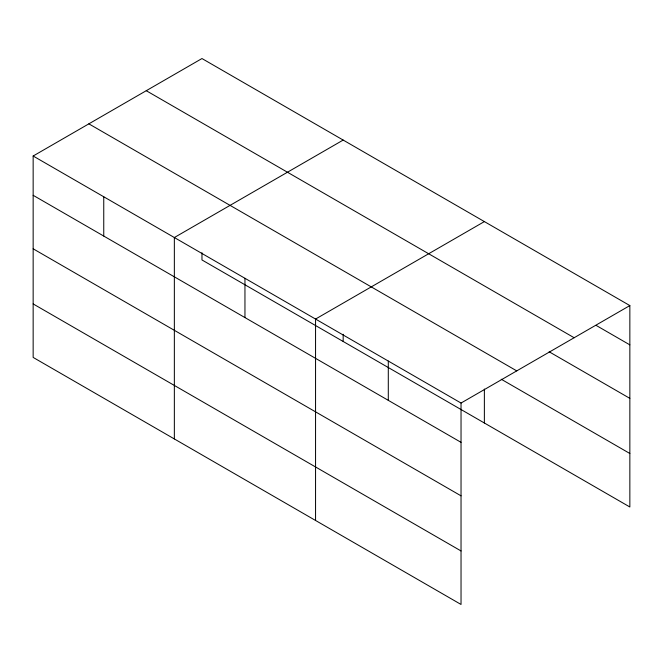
<?xml version="1.0" encoding="UTF-8"?>
<svg xmlns="http://www.w3.org/2000/svg" width="663" height="663" viewBox="0 0 663 663"><rect width="100%" height="100%" fill="white"/><g stroke="black" fill="none" stroke-linecap="round" stroke-linejoin="round"><path stroke-width="0.99" d="M33.15 156.012L461.034 403.046L461.034 604.457L33.15 357.423L33.15 156.012L201.966 58.543L629.85 305.577L629.85 506.988L201.966 259.954L201.966 252.752M343.169 140.067L174.352 237.536L174.352 438.939M484.371 221.591L315.555 319.052L315.555 520.463M461.034 403.046L629.85 305.577M596.145 325.409L629.85 344.868M146.258 90.707L574.141 337.74M549.13 351.763L629.85 398.364M88.859 123.848L516.742 370.882M501.228 379.228L629.85 453.492M33.15 195.303L461.034 442.337M33.15 248.799L461.034 495.833M33.15 303.919L461.034 550.953M484.371 389.048L484.371 422.994M388.294 361.053L388.294 400.336M343.169 334.276L343.169 341.478M244.954 278.294L244.954 317.585M103.751 196.77L103.751 236.061"/></g></svg>
